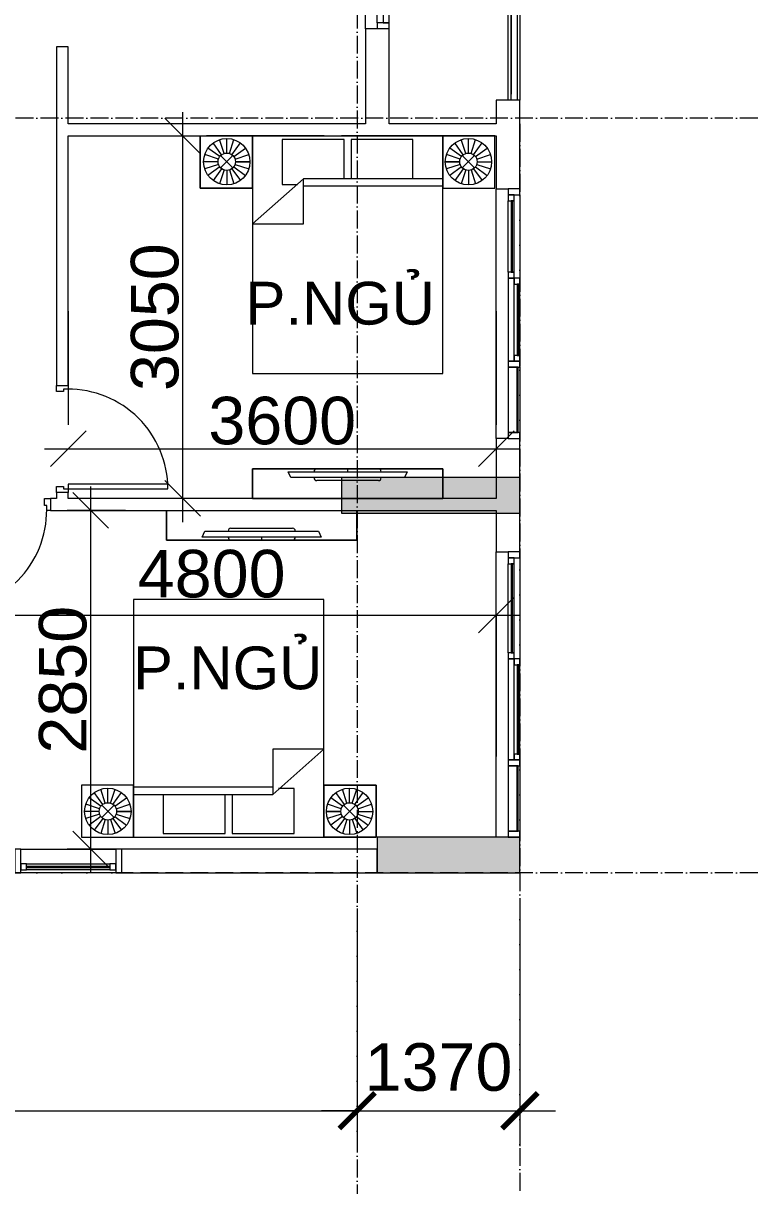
# Model space of a CAD drawing. Header units: millimetres. Extents: x -20144 to 122974, y -38328 to 48263.
# Drawn here: x 113693 to 119871, y -2632 to 7147 of the extents above; entities that cross this region are included whole.
import ezdxf

# ---------------------------------------------------------------- set-up
doc = ezdxf.new("R2010")
doc.units = ezdxf.units.MM
doc.linetypes.add('Grid Line', pattern=[4.2, 3, -0.6, 0, -0.6])
for name, color, linetype, lineweight in [('CHU', 181, 'Continuous', 5), ('CUA', 31, 'Continuous', 9), ('DIM', 1, 'Continuous', 5), ('DIM-200', 1, 'Continuous', 5), ('NET THAY 1', 41, 'Continuous', 5), ('NET-CAT', 3, 'Continuous', 15), ('NET-THAY', 2, 'Continuous', 9), ('THIET BI', 44, 'Continuous', 5), ('TRUC', 225, 'Continuous', 5), ('X-COT T20$0$LC.HA', 8, 'Continuous', 9)]:
    doc.layers.add(name, color=color, linetype=linetype, lineweight=lineweight)
doc.styles.add('Arial_3', font='arial_0.ttf', dxfattribs={"height": 400})
doc.styles.add('Arial_4', font='arial_0.ttf', dxfattribs={"height": 360})
doc.styles.add('TA1', font='arial_0.ttf')
doc.dimstyles.new('D_200_KTx2', dxfattribs={"dimtxt": 400, "dimasz": 300, "dimexe": 300, "dimexo": 300, "dimgap": 160, "dimtad": 1, "dimdec": 0, "dimzin": 9, "dimtxsty": 'TA1', "dimblk": 'ARCHTICK', "dimcen": 1, "dimdle": 300, "dimclrd": 256, "dimclre": 256, "dimclrt": 7, "dimadec": 0, "dimazin": 0, "dimtfac": 1, "dimtdec": 0, "dimtix": 1, "dimtmove": 1, "dimatfit": 3, "dimldrblk": 'ARCHTICK', "dimfxl": 0, "dimtolj": 1, "dimtzin": 0, "dimlwd": -1, "dimlwe": -1, "dimarcsym": 0})
doc.dimstyles.new('Diagonal_-_2mm_Arial', dxfattribs={"dimscale": 304.8, "dimtxt": 408.10376, "dimasz": 0.984252, "dimexe": 0.656168, "dimexo": 4.593176, "dimgap": 0.098425, "dimtad": 1, "dimdec": 0, "dimzin": 0, "dimdsep": 46, "dimtxsty": 'Arial_3', "dimblk1": 'OBLIQUE', "dimblk2": 'OBLIQUE', "dimsah": 1, "dimcen": 0.09, "dimdle": 0.656168, "dimazin": 0, "dimtfac": 1, "dimtdec": 4, "dimtix": 1, "dimtmove": 0, "dimatfit": 3, "dimfxl": 0, "dimtvp": 1, "dimtolj": 1, "dimtzin": 0, "dimlwd": 9, "dimlwe": 9, "dimarcsym": 0})

# ---------------------------------------------------------------- blocks, each defined once
blk = doc.blocks.new('CUA PHONG NGU - Type 1-1365695-MẶT BẰNG TẦNG 23')
at = {"layer": 'CUA', "lineweight": 5}
for p, q in [((-348.5, 47.7), (-298.5, 47.7)), ((-298.5, 47.7), (-298.5, -11.3)), ((501.5, 47.7), (551.5, 47.7)), ((501.5, -11.3), (501.5, 47.7)), ((-318.5, -52.3), (-348.5, -52.3)), ((-318.5, -11.3), (-318.5, -52.3)), ((-298.5, -11.3), (-318.5, -11.3)), ((521.5, -11.3), (501.5, -11.3)), ((521.5, -52.3), (521.5, -11.3)), ((551.5, -52.3), (521.5, -52.3))]:
    blk.add_line(p, q, dxfattribs=at)
at = {"layer": 'CUA'}
for p, q in [((-277.5, -52.3), (-317.5, -52.3)), ((-317.5, -52.3), (-317.5, -890.3)), ((-277.5, -890.3), (-277.5, -52.3)), ((-317.5, -890.3), (-277.5, -890.3))]:
    blk.add_line(p, q, dxfattribs=at)
at = {"layer": 'CUA', "lineweight": 5}
blk.add_arc((-317.5, -52.3), 838, 270, 0.5, dxfattribs=at)
blk = doc.blocks.new('X-PHONG NGU 2 - X-PHONG NGU 2400-1759959-MẶT BẰNG TẦNG 23')
at = {"layer": 'CUA'}
for p, q in [((-1150, 0), (-1200, 0)), ((-1200, 0), (-1200, -100)), ((-600, 0), (-1150, 0)), ((-1150, 0), (-1150, -75)), ((-1150, -100), (-1150, 0)), ((-600, -75), (-600, 0)), ((-550, 0), (-600, 0)), ((-600, 0), (-600, -100)), ((300, 0), (-550, 0)), ((-550, 0), (-550, -50)), ((-550, -100), (-550, 0)), ((300, -50), (300, 0)), ((350, 0), (300, 0)), ((300, 0), (300, -50)), ((350, -50), (350, 0)), ((350, 0), (1100, 0)), ((1150, 0), (1100, 0)), ((1100, 0), (1100, -50)), ((1200, 0), (1150, 0)), ((1150, 0), (1150, -100)), ((1150, -50), (1150, 0)), ((1200, -100), (1200, 0)), ((-600, -75), (-1150, -75)), ((-1150, -75), (-1150, -85)), ((-1150, -75), (-600, -75)), ((-1150, -85), (-600, -85)), ((-600, -85), (-600, -75)), ((-550, -50), (300, -50)), ((-500, -50), (-550, -50)), ((-550, -50), (-550, -100)), ((-500, -100), (-500, -50)), ((250, -75), (-500, -75)), ((-500, -75), (-500, -85)), ((-500, -85), (250, -85)), ((250, -85), (-500, -85)), ((-500, -85), (-500, -100)), ((300, -50), (250, -50)), ((250, -50), (250, -100)), ((250, -85), (250, -75)), ((250, -100), (250, -85)), ((300, -50), (350, -50)), ((300, -100), (300, -50)), ((1100, -25), (350, -25)), ((350, -25), (350, -35)), ((350, -35), (1100, -35)), ((1100, -35), (350, -35)), ((350, -35), (350, -50)), ((350, -50), (1100, -50)), ((1100, -35), (1100, -25)), ((1100, -50), (1100, -35)), ((1100, -50), (1150, -50)), ((-1200, -100), (-1150, -100)), ((-600, -100), (-1150, -100)), ((-600, -100), (-550, -100)), ((-550, -100), (-500, -100)), ((-500, -100), (250, -100)), ((250, -100), (300, -100)), ((1150, -100), (300, -100)), ((1150, -100), (1200, -100))]:
    blk.add_line(p, q, dxfattribs=at)
blk = doc.blocks.new('X-PHONG NGU 2 - X-PHONG NGU 2_Recovery_-1759957-MẶT BẰNG TẦNG 23')
at = {"layer": 'CUA'}
for p, q in [((-1000, 0), (-1050, 0)), ((-1050, 0), (-1050, -100)), ((-450, 0), (-1000, 0)), ((-1000, 0), (-1000, -75)), ((-1000, -100), (-1000, 0)), ((-450, -75), (-450, 0)), ((-400, 0), (-450, 0)), ((-450, 0), (-450, -100)), ((300, 0), (-400, 0)), ((-400, 0), (-400, -50)), ((-400, -100), (-400, 0)), ((300, -50), (300, 0)), ((350, 0), (300, 0)), ((300, 0), (300, -50)), ((350, -50), (350, 0)), ((350, 0), (950, 0)), ((1000, 0), (950, 0)), ((950, 0), (950, -50)), ((1050, 0), (1000, 0)), ((1000, 0), (1000, -100)), ((1000, -50), (1000, 0)), ((1050, -100), (1050, 0)), ((-450, -75), (-1000, -75)), ((-1000, -75), (-1000, -85)), ((-1000, -75), (-450, -75)), ((-1000, -85), (-450, -85)), ((-450, -85), (-450, -75)), ((-400, -50), (300, -50)), ((-350, -50), (-400, -50)), ((-400, -50), (-400, -100)), ((-350, -100), (-350, -50)), ((250, -75), (-350, -75)), ((-350, -75), (-350, -85)), ((-350, -85), (250, -85)), ((250, -85), (-350, -85)), ((-350, -85), (-350, -100)), ((300, -50), (250, -50)), ((250, -50), (250, -100)), ((250, -85), (250, -75)), ((250, -100), (250, -85)), ((300, -50), (350, -50)), ((300, -100), (300, -50)), ((950, -25), (350, -25)), ((350, -25), (350, -35)), ((350, -35), (950, -35)), ((950, -35), (350, -35)), ((350, -35), (350, -50)), ((350, -50), (950, -50)), ((950, -35), (950, -25)), ((950, -50), (950, -35)), ((950, -50), (1000, -50)), ((-1050, -100), (-1000, -100)), ((-450, -100), (-1000, -100)), ((-450, -100), (-400, -100)), ((-400, -100), (-350, -100)), ((-350, -100), (250, -100)), ((250, -100), (300, -100)), ((1000, -100), (300, -100)), ((1000, -100), (1050, -100))]:
    blk.add_line(p, q, dxfattribs=at)
blk = doc.blocks.new('X-PHONG NGU 5 - X-PHONG NGU 900-1424748-MẶT BẰNG TẦNG 23')
at = {"layer": 'CUA'}
for p, q in [((-400, 100), (-450, 100)), ((-450, 100), (-450, -100)), ((-400, -100), (-400, 100)), ((-400, 100), (400, 100)), ((450, 100), (400, 100)), ((400, 100), (400, -100)), ((450, -100), (450, 100)), ((-350, -25), (-400, -25)), ((-400, -25), (-400, -75)), ((-400, -75), (-350, -75)), ((-350, -75), (-350, -25)), ((-350, -25), (350, -25)), ((350, -45), (-350, -45)), ((-350, -45), (-350, -55)), ((-350, -55), (350, -55)), ((350, -75), (-350, -75)), ((400, -25), (350, -25)), ((350, -25), (350, -75)), ((350, -55), (350, -45)), ((350, -75), (400, -75)), ((400, -75), (400, -25)), ((-450, -100), (-400, -100)), ((400, -100), (-400, -100)), ((400, -100), (450, -100))]:
    blk.add_line(p, q, dxfattribs=at)
blk = doc.blocks.new('X-TV - X-TV-1732798-MẶT BẰNG TẦNG 23')
at = {"layer": 'THIET BI'}
for p, q in [((1602.5, 250), (0, 250)), ((0, 250), (0, 0.1)), ((0, 250), (1602.5, 250)), ((0, 0.1), (0, 250)), ((301.3, 225), (1301.3, 225)), ((323.8, 175), (301.3, 225)), ((541.3, 250), (1061.3, 250)), ((801.3, 250), (801.3, 225)), ((1301.3, 225), (1278.8, 175)), ((1602.5, 0.1), (1602.5, 250)), ((1602.5, 250), (1602.5, 0.1)), ((1278.8, 175), (323.8, 175)), ((1061.3, 150), (541.3, 150))]:
    blk.add_line(p, q, dxfattribs=at)
for centre, start_param, end_param in [((541.3, 225), 0, 1.570796), ((1061.3, 225), 4.712389, 6.283185), ((541.3, 175), 1.570796, 3.141593), ((1061.3, 175), 3.141593, 4.712389)]:
    blk.add_ellipse(centre, major_axis=(0, 25), ratio=0.9, start_param=start_param, end_param=end_param, dxfattribs=at)
blk = doc.blocks.new('X-TV - X-TV-1732797-MẶT BẰNG TẦNG 23')
at = {"layer": 'THIET BI'}
for p, q in [((1600, 250), (0, 250)), ((0, 250), (0, 0)), ((0, 250), (1600, 250)), ((0, 0), (0, 250)), ((300, 225), (1300, 225)), ((322.5, 175), (300, 225)), ((540, 250), (1060, 250)), ((800, 250), (800, 225)), ((1300, 225), (1277.5, 175)), ((1600, 0), (1600, 250)), ((1600, 250), (1600, 0)), ((1277.5, 175), (322.5, 175)), ((1060, 150), (540, 150)), ((0, 0), (1600, 0))]:
    blk.add_line(p, q, dxfattribs=at)
for centre, start_param, end_param in [((540, 225), 0, 1.570796), ((1060, 225), 4.712389, 6.283185), ((540, 175), 1.570796, 3.141593), ((1060, 175), 3.141593, 4.712389)]:
    blk.add_ellipse(centre, major_axis=(0, 25), ratio=0.9, start_param=start_param, end_param=end_param, dxfattribs=at)
blk = doc.blocks.new('CUA LO GIA _LUA_ - CUA LO GIA _LUA_ 3500-1424865-MẶT BẰNG TẦNG 23')
at = {"layer": 'CUA'}
for p, q in [((332.4, 183.9), (511.1, 231.8)), ((-1700, 100), (-1750, 100)), ((-1700, 0), (-1700, 100)), ((-1700, 100), (0, 100)), ((100, 100), (0, 100)), ((0, 100), (0, 50)), ((100, 50), (100, 100)), ((100, 100), (1600, 100)), ((697.4, 183.9), (332.4, 183.9)), ((1700, 100), (1600, 100)), ((1600, 100), (1600, 50)), ((1700, 50), (1700, 100)), ((1750, 100), (1700, 100)), ((1700, 100), (1700, 0)), ((-1600, 50), (-1700, 50)), ((-1700, 50), (-1700, 0)), ((-1700, 0), (-1600, 0)), ((-1600, 0), (-1600, 50)), ((-1600, 50), (-100, 50)), ((-100, 30), (-1600, 30)), ((-1600, 30), (-1600, 20)), ((-1600, 20), (-100, 20)), ((-100, 0), (-1600, 0)), ((0, 50), (-100, 50)), ((-100, 50), (-100, 0)), ((-100, 20), (-100, 30)), ((-100, 0), (0, 0)), ((0, 0), (0, 50)), ((0, 50), (100, 50)), ((1600, 80), (100, 80)), ((100, 80), (100, 70)), ((100, 70), (1600, 70)), ((1600, 50), (100, 50)), ((1600, 70), (1600, 80)), ((1600, 50), (1700, 50)), ((-1750, 0), (-1700, 0)), ((1700, 0), (0, 0)), ((1700, 0), (1750, 0)), ((-697.4, -133.9), (-332.4, -133.9)), ((-332.4, -133.9), (-511.1, -181.8))]:
    blk.add_line(p, q, dxfattribs=at)
blk = doc.blocks.new('X-GIUONG1 - X-GIUONG-1305651-MẶT BẰNG TẦNG 23')
at = {"layer": 'THIET BI'}
for p, q in [((-800, 0), (-1239, 0)), ((-1239, 0), (-1239, -439)), ((-1239, 0), (-800, 0)), ((-1239, -439), (-1239, 0)), ((-1059.6, -158.2), (-1131.2, -59.5)), ((-1039.2, -147.8), (-1076.9, -31.8)), ((-1016.6, -144.2), (-1016.6, -22.2)), ((-993.9, -147.8), (-956.3, -31.8)), ((-973.5, -158.2), (-901.9, -59.5)), ((-800, -439), (-800, 0)), ((800, 0), (-800, 0)), ((-800, 0), (-800, -2000)), ((800, 0), (-800, 0)), ((-800, 0), (-800, -439)), ((-800, 0), (-800, -2000)), ((-550, -30), (-550, -410)), ((-30, -30), (-550, -30)), ((-30, -360), (-30, -30)), ((30, -30), (30, -360)), ((550, -30), (30, -30)), ((550, -360), (550, -30)), ((1239, 0), (800, 0)), ((800, 0), (800, -439)), ((800, -2000), (800, 0)), ((1239, 0), (800, 0)), ((800, 0), (800, -439)), ((800, -2000), (800, 0)), ((973.5, -158.2), (901.9, -59.5)), ((993.9, -147.8), (956.3, -31.8)), ((1016.6, -144.2), (1016.6, -22.2)), ((1039.2, -147.8), (1076.9, -31.8)), ((1059.6, -158.2), (1131.2, -59.5)), ((1239, -439), (1239, 0)), ((1239, -439), (1239, 0)), ((-1086.1, -194.8), (-1202.1, -157.1)), ((-1075.8, -174.4), (-1174.4, -102.7)), ((-1068.3, -269.1), (-964.8, -165.6)), ((-1068.3, -165.6), (-964.8, -269.1)), ((-957.4, -174.4), (-858.7, -102.7)), ((-947, -194.8), (-831, -157.1)), ((947, -194.8), (831, -157.1)), ((957.4, -174.4), (858.7, -102.7)), ((1068.3, -269.1), (964.8, -165.6)), ((1068.3, -165.6), (964.8, -269.1)), ((1075.8, -174.4), (1174.4, -102.7)), ((1086.1, -194.8), (1202.1, -157.1)), ((-1089.7, -217.4), (-1211.7, -217.4)), ((-1086.1, -240), (-1202.1, -277.7)), ((-1075.8, -260.4), (-1174.4, -332.1)), ((-1059.6, -276.6), (-1131.2, -375.2)), ((-1039.2, -287), (-1076.9, -402.9)), ((-1016.6, -290.5), (-1016.6, -412.5)), ((-993.9, -287), (-956.3, -402.9)), ((-973.5, -276.6), (-901.9, -375.2)), ((-957.4, -260.4), (-858.7, -332.1)), ((-947, -240), (-831, -277.7)), ((-943.4, -217.4), (-821.4, -217.4)), ((-821.4, -217.4), (-943.4, -217.4)), ((943.4, -217.4), (821.4, -217.4)), ((821.4, -217.4), (943.4, -217.4)), ((947, -240), (831, -277.7)), ((957.4, -260.4), (858.7, -332.1)), ((973.5, -276.6), (901.9, -375.2)), ((993.9, -287), (956.3, -402.9)), ((1016.6, -290.5), (1016.6, -412.5)), ((1039.2, -287), (1076.9, -402.9)), ((1059.6, -276.6), (1131.2, -375.2)), ((1075.8, -260.4), (1174.4, -332.1)), ((1086.1, -240), (1202.1, -277.7)), ((1089.7, -217.4), (1211.7, -217.4)), ((-370, -360), (-800, -740)), ((-370, -740), (-370, -360)), ((800, -360), (-370, -360)), ((-1239, -439), (-800, -439)), ((-800, -439), (-1239, -439)), ((-550, -410), (-420, -410)), ((-370, -420), (800, -420)), ((800, -439), (1239, -439)), ((800, -439), (1239, -439)), ((-800, -740), (-370, -740)), ((-800, -2000), (800, -2000)), ((-800, -2000), (800, -2000))]:
    blk.add_line(p, q, dxfattribs=at)
for centre, radius in [((-1016.6, -217.4), 195.1), ((1016.6, -217.4), 195.1), ((-1016.6, -217.4), 73.2), ((1016.6, -217.4), 73.2)]:
    blk.add_circle(centre, radius, dxfattribs=at)
blk = doc.blocks.new('X-GIUONG1 - X-GIUONG-V123-MẶT BẰNG TẦNG 23')
at = {"layer": 'THIET BI'}
for p, q in [((-1239, 0), (-1239, -439)), ((-1239, -439), (-1239, 0)), ((-1059.6, -158.2), (-1131.2, -59.5)), ((-1039.2, -147.8), (-1076.9, -31.8)), ((-1016.6, -144.2), (-1016.6, -22.2)), ((-993.9, -147.8), (-956.3, -31.8)), ((-973.5, -158.2), (-901.9, -59.5)), ((-800, -439), (-800, 0)), ((-800, 0), (-800, -2000)), ((-800, 0), (-800, -439)), ((-800, 0), (-800, -2000)), ((-550, -30), (-550, -410)), ((-30, -30), (-550, -30)), ((800, 0), (-49.9, 0)), ((800, 0), (-49.9, 0)), ((-30, -360), (-30, -30)), ((30, -30), (30, -360)), ((550, -30), (30, -30)), ((550, -360), (550, -30)), ((1239, 0), (800, 0)), ((800, 0), (800, -439)), ((800, -2000), (800, 0)), ((1239, 0), (800, 0)), ((800, 0), (800, -439)), ((800, -2000), (800, 0)), ((973.5, -158.2), (901.9, -59.5)), ((993.9, -147.8), (956.3, -31.8)), ((1016.6, -144.2), (1016.6, -22.2)), ((1039.2, -147.8), (1076.9, -31.8)), ((1059.6, -158.2), (1131.2, -59.5)), ((1239, -439), (1239, 0)), ((1239, -439), (1239, 0)), ((-1086.1, -194.8), (-1202.1, -157.1)), ((-1075.8, -174.4), (-1174.4, -102.7)), ((-1068.3, -269.1), (-964.8, -165.6)), ((-1068.3, -165.6), (-964.8, -269.1)), ((-957.4, -174.4), (-858.7, -102.7)), ((-947, -194.8), (-831, -157.1)), ((947, -194.8), (831, -157.1)), ((957.4, -174.4), (858.7, -102.7)), ((1068.3, -269.1), (964.8, -165.6)), ((1068.3, -165.6), (964.8, -269.1)), ((1075.8, -174.4), (1174.4, -102.7)), ((1086.1, -194.8), (1202.1, -157.1)), ((-1089.7, -217.4), (-1211.7, -217.4)), ((-1086.1, -240), (-1202.1, -277.7)), ((-1075.8, -260.4), (-1174.4, -332.1)), ((-1059.6, -276.6), (-1131.2, -375.2)), ((-1039.2, -287), (-1076.9, -402.9)), ((-1016.6, -290.5), (-1016.6, -412.5)), ((-993.9, -287), (-956.3, -402.9)), ((-973.5, -276.6), (-901.9, -375.2)), ((-957.4, -260.4), (-858.7, -332.1)), ((-947, -240), (-831, -277.7)), ((-943.4, -217.4), (-821.4, -217.4)), ((-821.4, -217.4), (-943.4, -217.4)), ((943.4, -217.4), (821.4, -217.4)), ((821.4, -217.4), (943.4, -217.4)), ((947, -240), (831, -277.7)), ((957.4, -260.4), (858.7, -332.1)), ((973.5, -276.6), (901.9, -375.2)), ((993.9, -287), (956.3, -402.9)), ((1016.6, -290.5), (1016.6, -412.5)), ((1039.2, -287), (1076.9, -402.9)), ((1059.6, -276.6), (1131.2, -375.2)), ((1075.8, -260.4), (1174.4, -332.1)), ((1086.1, -240), (1202.1, -277.7)), ((1089.7, -217.4), (1211.7, -217.4)), ((-370, -360), (-800, -740)), ((-370, -740), (-370, -360)), ((800, -360), (-370, -360)), ((-1239, -439), (-800, -439)), ((-800, -439), (-1239, -439)), ((-550, -410), (-420, -410)), ((-370, -420), (800, -420)), ((800, -439), (1239, -439)), ((800, -439), (1239, -439)), ((-800, -740), (-370, -740)), ((-800, -2000), (800, -2000)), ((-800, -2000), (800, -2000))]:
    blk.add_line(p, q, dxfattribs=at)
for centre, radius in [((-1016.6, -217.4), 195.1), ((1016.6, -217.4), 195.1), ((-1016.6, -217.4), 73.2), ((1016.6, -217.4), 73.2)]:
    blk.add_circle(centre, radius, dxfattribs=at)
blk = doc.blocks.new('_Oblique')
at = {"color": 0, "linetype": 'ByBlock', "lineweight": -2}
blk.add_line((-0.5, -0.5), (0.5, 0.5), dxfattribs=at)
blk = doc.blocks.new('DIMBLOCK131-MẶT BẰNG TẦNG 23')
at = {"layer": 'Defpoints', "color": 0, "transparency": 16777216}
for p in [(117671.5, 3568.2), (114071.5, 3324.9), (117671.5, 3324.9)]:
    blk.add_point(p, dxfattribs=at)
at = {"layer": 'DIM', "color": 0, "lineweight": 9, "transparency": 16777216}
for p, q in [((114071.5, 4724.9), (114071.5, 3768.2)), ((117671.5, 4724.9), (117671.5, 3768.2)), ((113871.5, 3568.2), (117871.5, 3568.2))]:
    blk.add_line(p, q, dxfattribs=at)
at = {"layer": 'DIM', "color": 0, "lineweight": 9, "transparency": 16777216, "xscale": 300, "yscale": 300, "zscale": 300, "rotation": 180}
blk.add_blockref('_Oblique', (114071.5, 3568.2), dxfattribs=at)
at = {"layer": 'DIM', "color": 0, "lineweight": 9, "transparency": 16777216, "xscale": 300, "yscale": 300, "zscale": 300}
blk.add_blockref('_Oblique', (117671.5, 3568.2), dxfattribs=at)
at = {"layer": 'DIM', "color": 0, "lineweight": 9, "transparency": 16777216, "insert": (115871.5, 3802.5), "char_height": 400, "width": 1476.708, "attachment_point": 5, "style": 'Arial_3'}
blk.add_mtext('\\A1;3600', dxfattribs=at)
blk = doc.blocks.new('DIMBLOCK132-MẶT BẰNG TẦNG 23')
at = {"layer": 'Defpoints', "color": 0, "transparency": 16777216}
for p in [(114823.1, 6199.9, 0), (115035.2, 6199.9), (114823.2, 3149.9)]:
    blk.add_point(p, dxfattribs=at)
at = {"layer": 'DIM', "color": 0, "lineweight": 9, "transparency": 16777216}
for p, q in [((115035.2, 2949.9), (115035.2, 6399.9)), ((116223.1, 6199.9), (115235.2, 6199.9)), ((116223.2, 3149.9), (115235.2, 3149.9))]:
    blk.add_line(p, q, dxfattribs=at)
at = {"layer": 'DIM', "color": 0, "lineweight": 9, "transparency": 16777216, "xscale": 300, "yscale": 300, "zscale": 300}
for p, rotation in [((115035.2, 6199.9), 90), ((115035.2, 3149.9), 270)]:
    blk.add_blockref('_Oblique', p, dxfattribs=dict(at, rotation=rotation))
at = {"layer": 'DIM', "color": 0, "lineweight": 9, "transparency": 16777216, "insert": (114800.9, 4674.9), "char_height": 400, "attachment_point": 5, "rotation": 90, "style": 'Arial_3'}
blk.add_mtext('\\A1;3050', dxfattribs=at)
blk = doc.blocks.new('DIMBLOCK133-MẶT BẰNG TẦNG 23')
at = {"layer": 'DIM-200', "lineweight": 9, "transparency": 16777216}
for p, q in [((112871.5, 980.3), (112871.5, 2368.2)), ((117671.5, 980.3), (117671.5, 2368.2)), ((112871.5, 2168.2), (113021.5, 2318.2)), ((117671.5, 2168.2), (117821.5, 2318.2)), ((112671.5, 2168.2), (117871.5, 2168.2)), ((112871.5, 2168.2), (112721.5, 2018.2)), ((112871.5, 2168.2), (112871.5, 980.3)), ((117671.5, 2168.2), (117521.5, 2018.2)), ((117671.5, 2168.2), (117671.5, 980.3))]:
    blk.add_line(p, q, dxfattribs=at)
at = {"layer": 'DIM-200', "color": 0, "lineweight": 9, "transparency": 16777216, "insert": (114656.2, 2717.5), "char_height": 400, "width": 1476.708, "attachment_point": 1, "line_spacing_factor": 0.941778, "style": 'Arial_3'}
blk.add_mtext('4800', dxfattribs=at)
blk = doc.blocks.new('DIMBLOCK134-MẶT BẰNG TẦNG 23')
at = {"layer": 'Defpoints', "color": 0, "transparency": 16777216}
for p in [(114261.4, 3049.9), (115952, 3049.9), (115952, 199.9)]:
    blk.add_point(p, dxfattribs=at)
at = {"layer": 'DIM', "color": 0, "lineweight": 9, "transparency": 16777216}
for p, q in [((114261.4, -0.1), (114261.4, 3249.9)), ((114552, 3049.9), (114061.4, 3049.9)), ((114552, 199.9), (114061.4, 199.9))]:
    blk.add_line(p, q, dxfattribs=at)
at = {"layer": 'DIM', "color": 0, "lineweight": 9, "transparency": 16777216, "xscale": 300, "yscale": 300, "zscale": 300}
for p, rotation in [((114261.4, 3049.9), 90), ((114261.4, 199.9), 270)]:
    blk.add_blockref('_Oblique', p, dxfattribs=dict(at, rotation=rotation))
at = {"layer": 'DIM', "color": 0, "lineweight": 9, "transparency": 16777216, "insert": (114027.2, 1624.9), "char_height": 400, "width": 1476.708, "attachment_point": 5, "rotation": 90, "style": 'Arial_3'}
blk.add_mtext('\\A1;2850', dxfattribs=at)
blk = doc.blocks.new('_ArchTick')
at = {"color": 0, "const_width": 0.15}
blk.add_lwpolyline([(-0.5, -0.5), (0.5, 0.5)], dxfattribs=at)
blk = doc.blocks.new('*D692')
at = {"layer": 'Defpoints', "color": 0, "transparency": 16777216}
for p in [(109271.5, -0.1), (116501.5, -0.1), (116501.5, -2000.1)]:
    blk.add_point(p, dxfattribs=at)
at = {"layer": 'DIM', "transparency": 16777216}
for p, q in [((109271.5, -300.1), (109271.5, -2300.1)), ((116501.5, -300.1), (116501.5, -2300.1)), ((108971.5, -2000.1), (116801.5, -2000.1))]:
    blk.add_line(p, q, dxfattribs=at)
at = {"layer": 'DIM', "transparency": 16777216, "xscale": 300, "yscale": 300, "zscale": 300, "rotation": 180}
blk.add_blockref('_ArchTick', (109271.5, -2000.1), dxfattribs=at)
at = {"layer": 'DIM', "transparency": 16777216, "xscale": 300, "yscale": 300, "zscale": 300}
blk.add_blockref('_ArchTick', (116501.5, -2000.1), dxfattribs=at)
at = {"layer": 'DIM', "color": 7, "transparency": 16777216, "insert": (112886.5, -1635.7), "char_height": 400, "attachment_point": 5, "style": 'TA1'}
blk.add_mtext('\\A1;7230', dxfattribs=at)
blk = doc.blocks.new('*D693')
at = {"layer": 'Defpoints', "color": 0, "transparency": 16777216}
for p in [(116501.5, -0.1), (117871.5, -0.1), (117871.5, -2000.1)]:
    blk.add_point(p, dxfattribs=at)
at = {"layer": 'DIM', "transparency": 16777216}
for p, q in [((116501.5, -300.1), (116501.5, -2300.1)), ((117871.5, -300.1), (117871.5, -2300.1)), ((116501.5, -2000.1), (116201.5, -2000.1)), ((116501.5, -2000.1), (117871.5, -2000.1)), ((117871.5, -2000.1), (118171.5, -2000.1))]:
    blk.add_line(p, q, dxfattribs=at)
at = {"layer": 'DIM', "transparency": 16777216, "xscale": 300, "yscale": 300, "zscale": 300}
blk.add_blockref('_ArchTick', (116501.5, -2000.1), dxfattribs=at)
at = {"layer": 'DIM', "transparency": 16777216, "xscale": 300, "yscale": 300, "zscale": 300, "rotation": 180}
blk.add_blockref('_ArchTick', (117871.5, -2000.1), dxfattribs=at)
at = {"layer": 'DIM', "color": 7, "transparency": 16777216, "insert": (117186.5, -1635.7), "char_height": 400, "attachment_point": 5, "style": 'TA1'}
blk.add_mtext('\\A1;1370', dxfattribs=at)
blk = doc.blocks.new('X-COT T20')
at = {"layer": 'X-COT T20$0$LC.HA'}
h = blk.add_hatch(color=256, dxfattribs=at)
h.dxf.hatch_style = 1
h.paths.add_polyline_path([(49500, -39375.1), (49500, -39075.1), (48000, -39075.1), (48000, -39375.1)])
h = blk.add_hatch(color=256, dxfattribs=at)
h.dxf.hatch_style = 1
h.paths.add_polyline_path([(49500, -42400), (49500, -42100), (48300, -42100), (48300, -42400)])
at = {"ltscale": 1000, "elevation": 0}
blk.add_lwpolyline([(49500, -39375.1), (49500, -39075.1), (48000, -39075.1), (48000, -39375.1)], close=True, dxfattribs=at)
at = {"ltscale": 1000}
blk.add_lwpolyline([(49500, -42400), (49500, -42100), (48300, -42100), (48300, -42400)], close=True, dxfattribs=at)
blk = doc.blocks.new('A$C69B33B05')
at = {"ltscale": 2000}
blk.add_blockref('X-COT T20', (0, 0), dxfattribs=at)
blk = doc.blocks.new('Top Rail Type - Top Rail_Internal_-1821309-MẶT BẰNG TẦNG 5 ĐẾN TẦNG 22')
at = {"layer": 'NET THAY 1'}
for p, q in [((40925.4, 6499.9), (40925.4, 11249.9)), ((40975.4, 11249.9), (40975.4, 6499.9))]:
    blk.add_line(p, q, dxfattribs=at)
blk = doc.blocks.new('Top Rail Type - Top Rail_Internal_-V81-MẶT BẰNG TẦNG 5 ĐẾN TẦNG 22')
at = {"layer": 'NET THAY 1'}
for p, q in [((40925.4, 11249.9), (40925.4, 6499.9)), ((40975.4, 11249.9), (40975.4, 6499.9))]:
    blk.add_line(p, q, dxfattribs=at)

msp = doc.modelspace()

# ---------------------------------------------------------------- linework, layer by layer
at = {"layer": 'NET-CAT'}
for p, q in [((116771.5, 7099.9), (116571.5, 7099.9)), ((116571.5, 7099.9), (116571.5, 6299.9)), ((116771.5, 6299.9), (116771.5, 7099.9)), ((113971.5, 6950), (113971.5, 4099.9)), ((114071.5, 6950), (113971.5, 6950)), ((114071.4, 6299.9, 0), (114071.5, 6950)), ((117671.5, 6499.9), (117671.5, 6299.9, 0)), ((117871.5, 6499.9), (117671.5, 6499.9)), ((117871.5, 5753.4), (117871.5, 6499.9, 0)), ((116571.5, 6299.9, 0), (114071.4, 6299.9, 0)), ((117671.5, 6299.9, 0), (116771.5, 6299.9, 0)), ((114071.4, 6199.9, 0), (117671.5, 6199.9, 0)), ((114071.5, 4099.9), (114071.4, 6199.9, 0)), ((117671.5, 6199.9, 0), (117671.5, 5753.4)), ((117671.5, 5753.4), (117771.5, 5753.4)), ((113971.5, 4099.9), (114071.5, 4099.9)), ((117771.5, 3653.4), (117671.5, 3653.4)), ((117671.5, 3653.4), (117671.5, 3149.9)), ((117871.5, 2699.9), (117871.5, 3653.4)), ((113971.5, 3149.9), (113921.5, 3149.9)), ((113921.5, 3149.9), (113921.5, 3049.9)), ((113971.5, 3199.9), (113971.5, 3149.9)), ((114071.5, 3199.9), (113971.5, 3199.9)), ((114071.5, 3149.9), (114071.5, 3199.9)), ((117671.5, 3149.9), (114071.5, 3149.9)), ((113921.5, 3049.9), (117671.5, 3049.9)), ((117671.5, 3049.9), (117671.5, 2699.9)), ((117671.5, 2699.9), (117771.5, 2699.9)), ((116671.5, 199.9), (114521.5, 199.9)), ((116671.5, -0.1), (116671.5, 199.9)), ((114521.5, -0.1), (116671.5, -0.1))]:
    msp.add_line(p, q, dxfattribs=at)
at = {"layer": 'NET-THAY'}
for p, q in [((117771.5, 6499.9), (117771.5, 11299.9)), ((117871.5, 11299.9), (117871.5, 6499.9)), ((116571.5, 7099.9), (116571.5, 10599.9)), ((117671.5, 3653.4), (117671.5, 5753.4)), ((117671.5, 299.9), (117671.5, 2699.9)), ((117771.5, 299.9), (117671.5, 299.9))]:
    msp.add_line(p, q, dxfattribs=at)
at = {"layer": 'TRUC', "linetype": 'Grid Line', "ltscale": 50}
for p, q in [((116501.5, 43599.9), (116501.5, -7167.6)), ((119871.5, 6349.9), (64778.6, 6349.9)), ((117871.5, 6299.9), (117871.5, -4500.1)), ((119871.5, -0.1), (64778.6, -0.1))]:
    msp.add_line(p, q, dxfattribs=at)

# ---------------------------------------------------------------- block references
at = {"layer": 'CUA'}
for name, p, rotation in [('CUA LO GIA _LUA_ - CUA LO GIA _LUA_ 3500-1424865-MẶT BẰNG TẦNG 23', (116671.5, 8849.9), 269.9999999999999), ('X-PHONG NGU 2 - X-PHONG NGU 2_Recovery_-1759957-MẶT BẰNG TẦNG 23', (117771.5, 4703.4), 89.99999999999993), ('CUA PHONG NGU - Type 1-1365695-MẶT BẰNG TẦNG 23', (114019.2, 3548.5), 89.99999999999993), ('X-PHONG NGU 2 - X-PHONG NGU 2400-1759959-MẶT BẰNG TẦNG 23', (117771.5, 1499.9), 89.99999999999993)]:
    msp.add_blockref(name, p, dxfattribs=dict(at, rotation=rotation))
for name, p in [('CUA PHONG NGU - Type 1-1365695-MẶT BẰNG TẦNG 23', (113370, 3102.2)), ('X-PHONG NGU 5 - X-PHONG NGU 900-1424748-MẶT BẰNG TẦNG 23', (114071.5, 99.9))]:
    msp.add_blockref(name, p, dxfattribs=at)
at = {"layer": 'NET THAY 1'}
for name, p in [('Top Rail Type - Top Rail_Internal_-V81-MẶT BẰNG TẦNG 5 ĐẾN TẦNG 22', (76871, 50)), ('Top Rail Type - Top Rail_Internal_-1821309-MẶT BẰNG TẦNG 5 ĐẾN TẦNG 22', (76871, 0))]:
    msp.add_blockref(name, p, dxfattribs=at)
at = {"layer": 'NET-CAT'}
msp.add_blockref('A$C69B33B05', (68371.5, 42399.9), dxfattribs=at)
at = {"layer": 'THIET BI'}
for name, p in [('X-GIUONG1 - X-GIUONG-V123-MẶT BẰNG TẦNG 23', (116421.4, 6199.9, 0)), ('X-TV - X-TV-1732797-MẶT BẰNG TẦNG 23', (115621.4, 3150))]:
    msp.add_blockref(name, p, dxfattribs=at)
at = {"layer": 'THIET BI', "rotation": 180}
for name, p in [('X-TV - X-TV-1732798-MẶT BẰNG TẦNG 23', (116500.5, 3050)), ('X-GIUONG1 - X-GIUONG-1305651-MẶT BẰNG TẦNG 23', (115421.4, 300.1))]:
    msp.add_blockref(name, p, dxfattribs=at)

# ---------------------------------------------------------------- texts
at = {"layer": 'CHU', "color": 7, "char_height": 360, "width": 1577.62, "attachment_point": 3, "line_spacing_factor": 0.936439, "style": 'Arial_4'}
for insert in [(117155.5, 4972.4), (116209.2, 1904.6)]:
    msp.add_mtext('\\pt2540.0016,5079.9996,7620.0012,10159.9992,12700.0008,15239.9988,17780.0004,20319.9984,22860,25400.0016,27939.9996,30480.0012,33019.9992,35560.0008,38099.9988,40640.0004,43179.9984,45720,48260.0016,50799.9996,53340.0012,55879.9992,58420.0008,60959.9988,63500.0004,66039.9984,68580,71120.0016,73659.9996,76200.0012,78739.9992,81280.0008;P.NGỦ', dxfattribs=dict(at, insert=insert))

# ---------------------------------------------------------------- dimensions: what is measured, and where the dimension line sits
at = {"layer": 'DIM', "lineweight": 9}
for base, p1, p2, override, picture, middle in [((115035.2, 6199.9), (114823.2, 3149.9), (114823.1, 6199.9, 0), {"dimpost": '<>', "dimfxl": 3025}, 'DIMBLOCK132-MẶT BẰNG TẦNG 23', (114800.9, 4674.9)), ((114261.4, 3049.9), (115952, 199.9), (115952, 3049.9), {"dimpost": '<>', "dimfxl": 2850}, 'DIMBLOCK134-MẶT BẰNG TẦNG 23', (114027.2, 1624.9))]:
    dim = msp.add_linear_dim(base=base, p1=p1, p2=p2, angle=90, dimstyle='Diagonal_-_2mm_Arial', override=override, dxfattribs=at)
    dim.commit()
    dim.dimension.update_dxf_attribs({"geometry": picture, "text_midpoint": middle})
for base, p1, p2, override, picture, middle in [((117671.5, 3568.2), (114071.5, 3324.9), (117671.5, 3324.9), {"dimpost": '<>', "dimfxl": 3600}, 'DIMBLOCK131-MẶT BẰNG TẦNG 23', (115871.5, 3802.5)), ((117671.5, 2168.2), (112871.5, 2380.3), (117671.5, 2380.3), {"dimpost": '<>', "dimfxl": 4800}, 'DIMBLOCK133-MẶT BẰNG TẦNG 23', (115271.5, 2402.4))]:
    dim = msp.add_linear_dim(base=base, p1=p1, p2=p2, dimstyle='Diagonal_-_2mm_Arial', override=override, dxfattribs=at)
    dim.commit()
    dim.dimension.update_dxf_attribs({"geometry": picture, "text_midpoint": middle})
at = {"layer": 'DIM'}
for base, p1, p2, picture, middle in [((116501.5, -2000.1), (109271.5, -0.1), (116501.5, -0.1), '*D692', (112886.5, -1635.7)), ((117871.5, -2000.1), (116501.5, -0.1), (117871.5, -0.1), '*D693', (117186.5, -1635.7))]:
    dim = msp.add_linear_dim(base=base, p1=p1, p2=p2, dimstyle='D_200_KTx2', dxfattribs=at)
    dim.commit()
    dim.dimension.update_dxf_attribs({"geometry": picture, "text_midpoint": middle})

doc.saveas('drawing.dxf')
